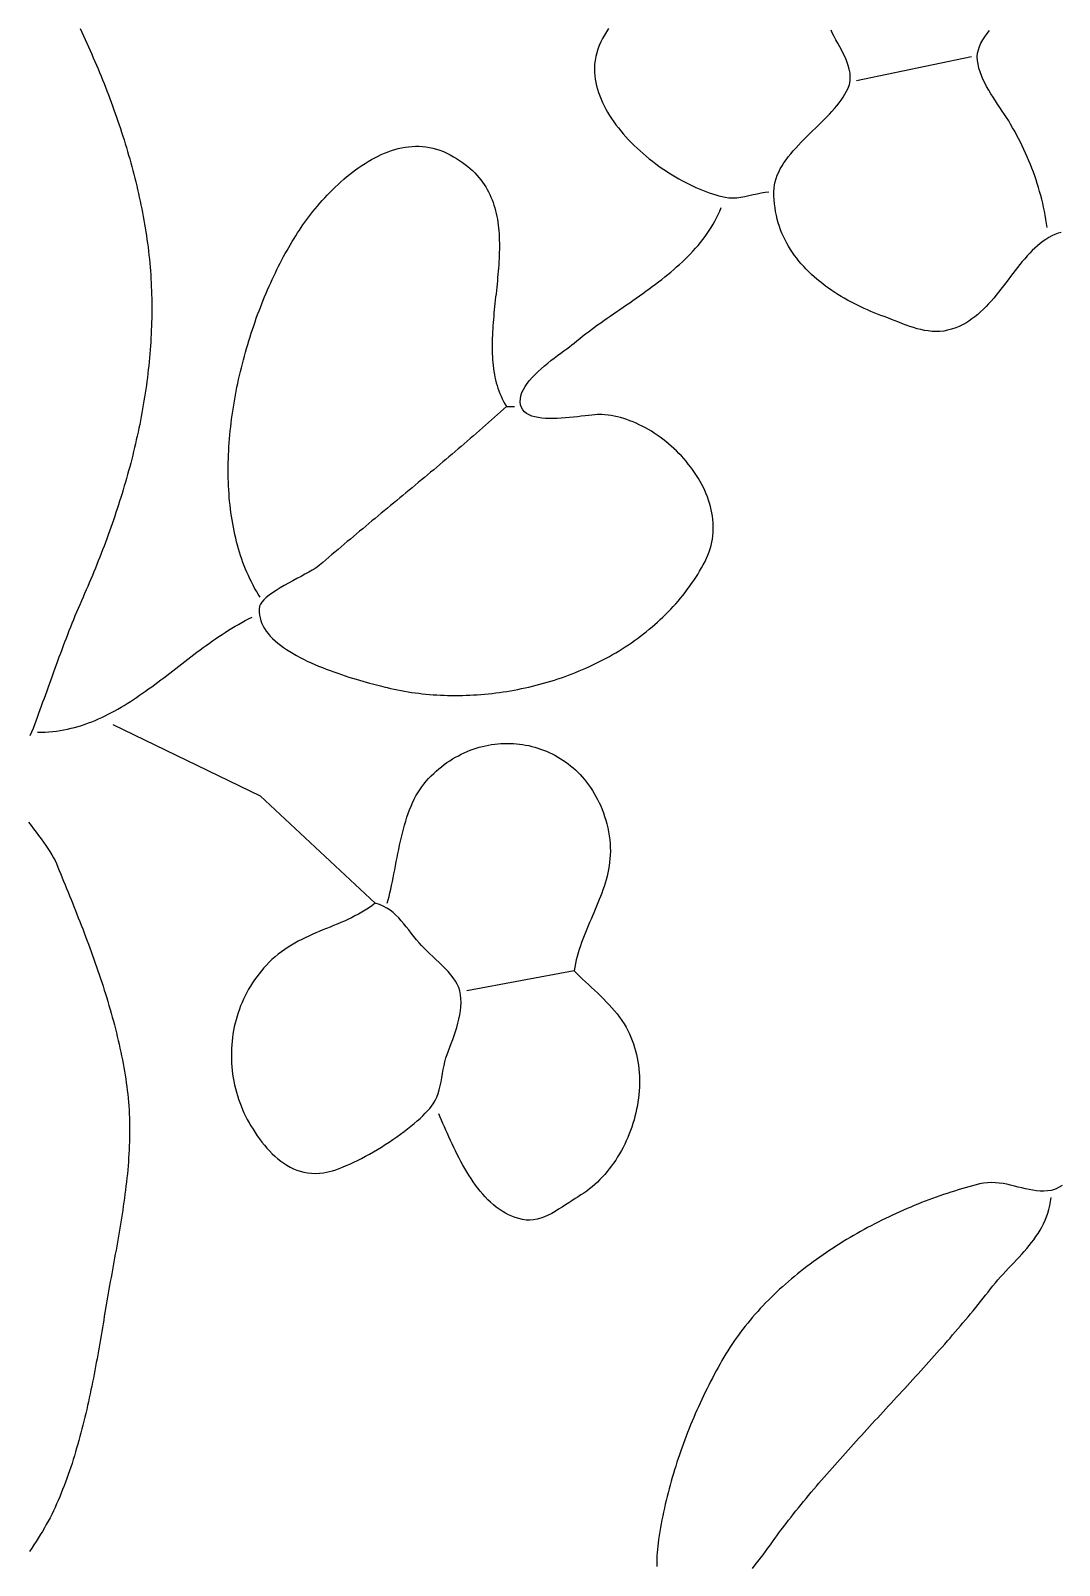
# Model space of a CAD drawing. Header units: millimetres. Extents: x 77 to 1225, y 196 to 1306.
# Drawn here: x 692.5 to 951.2, y 470.9 to 856.9 of the extents above; entities that cross this region are included whole.
import ezdxf

# ---------------------------------------------------------------- set-up
doc = ezdxf.new("R2010")
doc.units = ezdxf.units.MM
doc.layers.add('0_0_0', color=3, linetype='Continuous')

msp = doc.modelspace()

# ---------------------------------------------------------------- linework, layer by layer
at = {"layer": '0_0_0'}
for points in [[(704.94, 857.43), (705.37, 856.52), (705.79, 855.61), (706.21, 854.7), (706.63, 853.79), (707.04, 852.87), (707.45, 851.95), (707.85, 851.04), (708.25, 850.11), (708.65, 849.19), (709.04, 848.27), (709.43, 847.34), (709.82, 846.41), (710.2, 845.48), (710.58, 844.55), (710.95, 843.61), (711.32, 842.68), (711.68, 841.74), (712.04, 840.8), (712.4, 839.86), (712.75, 838.92), (713.09, 837.98), (713.43, 837.03), (713.77, 836.08), (714.1, 835.14), (714.43, 834.19), (714.75, 833.24), (715.06, 832.29), (715.37, 831.34), (715.68, 830.38), (715.98, 829.43), (716.28, 828.48), (716.57, 827.52), (716.85, 826.56), (717.13, 825.6), (717.4, 824.65), (717.67, 823.69), (717.93, 822.73), (718.19, 821.77), (718.44, 820.81), (718.69, 819.84), (718.92, 818.88), (719.16, 817.92), (719.38, 816.95), (719.6, 815.99), (719.82, 815.03), (720.03, 814.06), (720.23, 813.1), (720.42, 812.13), (720.61, 811.17), (720.79, 810.2), (720.97, 809.24), (721.14, 808.27), (721.3, 807.3), (721.46, 806.34), (721.61, 805.37), (721.75, 804.41), (721.88, 803.42), (722.01, 802.42), (722.13, 801.43), (722.25, 800.44), (722.35, 799.45), (722.44, 798.46), (722.53, 797.46), (722.61, 796.47), (722.68, 795.48), (722.74, 794.48), (722.8, 793.49), (722.84, 792.49), (722.88, 791.5), (722.91, 790.51), (722.94, 789.51), (722.95, 788.52), (722.96, 787.52), (722.96, 786.53), (722.95, 785.54), (722.94, 784.54), (722.91, 783.55), (722.88, 782.56), (722.84, 781.56), (722.8, 780.57), (722.75, 779.58), (722.69, 778.59), (722.62, 777.6), (722.55, 776.6), (722.47, 775.61), (722.38, 774.62), (722.29, 773.63), (722.19, 772.64), (722.08, 771.65), (721.97, 770.67), (721.85, 769.68), (721.72, 768.69), (721.59, 767.7), (721.45, 766.72), (721.3, 765.73), (721.15, 764.75), (720.99, 763.76), (720.82, 762.78), (720.65, 761.8), (720.48, 760.82), (720.29, 759.84), (720.1, 758.86), (719.91, 757.88), (719.71, 756.9), (719.5, 755.93), (719.29, 754.95), (719.07, 753.98), (718.85, 753), (718.62, 752.03), (718.39, 751.06), (718.15, 750.09), (717.9, 749.12), (717.65, 748.15), (717.4, 747.19), (717.14, 746.22), (716.87, 745.26), (716.6, 744.3), (716.32, 743.34), (716.04, 742.38), (715.76, 741.42), (715.47, 740.46), (715.17, 739.51), (714.87, 738.56), (714.57, 737.6), (714.26, 736.65), (713.95, 735.7), (713.63, 734.76), (713.31, 733.81), (712.98, 732.87), (712.65, 731.93), (712.32, 730.99), (711.98, 730.05), (711.64, 729.11), (711.29, 728.18), (710.94, 727.25), (710.59, 726.32), (710.23, 725.39), (709.87, 724.46), (709.5, 723.54), (709.13, 722.61), (708.76, 721.69), (708.39, 720.77), (708.01, 719.86), (707.62, 718.94), (707.24, 718.03), (706.85, 717.12), (706.46, 716.22), (706.06, 715.31), (705.66, 714.41), (705.24, 713.46), (704.83, 712.52), (704.43, 711.57), (704.03, 710.63), (703.64, 709.69), (703.25, 708.74), (702.87, 707.8), (702.49, 706.85), (702.12, 705.91), (701.75, 704.96), (701.39, 704.02), (701.02, 703.07), (700.67, 702.13), (700.31, 701.18), (699.96, 700.24), (699.61, 699.29), (699.26, 698.35), (698.91, 697.4), (698.57, 696.46), (698.23, 695.51), (697.89, 694.57), (697.55, 693.62), (697.21, 692.68), (696.87, 691.73), (696.53, 690.79), (696.19, 689.85), (695.85, 688.9), (695.51, 687.96), (695.17, 687.01), (694.82, 686.07), (694.48, 685.12), (694.13, 684.18), (693.79, 683.24), (693.44, 682.29), (693.08, 681.35), (692.73, 680.41), (692.32, 679.51)], [(837.84, 857.47), (837.3, 856.64), (836.8, 855.8), (836.32, 854.95), (835.89, 854.08), (835.5, 853.19), (835.16, 852.29), (834.87, 851.36), (834.63, 850.42), (834.46, 849.45), (834.34, 848.46), (834.3, 847.45), (834.32, 846.41), (834.39, 845.56), (834.51, 844.71), (834.66, 843.86), (834.85, 843.01), (835.07, 842.17), (835.34, 841.33), (835.63, 840.5), (835.96, 839.66), (836.33, 838.84), (836.73, 838.02), (837.15, 837.2), (837.61, 836.39), (838.1, 835.59), (838.61, 834.79), (839.15, 834), (839.72, 833.22), (840.31, 832.45), (840.92, 831.69), (841.55, 830.94), (842.21, 830.2), (842.89, 829.46), (843.58, 828.74), (844.29, 828.04), (845.02, 827.34), (845.77, 826.66), (846.53, 825.99), (847.31, 825.33), (848.09, 824.69), (848.89, 824.06), (849.7, 823.45), (850.52, 822.85), (851.34, 822.27), (852.18, 821.71), (853.01, 821.16), (853.86, 820.63), (854.71, 820.12), (855.56, 819.63), (856.41, 819.16), (857.27, 818.71), (858.12, 818.27), (858.97, 817.86), (859.82, 817.47), (860.67, 817.1), (861.51, 816.76), (862.34, 816.43), (863.17, 816.13), (863.99, 815.85), (864.8, 815.6), (865.61, 815.37), (866.4, 815.17), (867.18, 814.99), (868.11, 814.86), (869.09, 814.83), (870.09, 814.9), (871.1, 815.03), (872.13, 815.22), (873.17, 815.44), (874.2, 815.68), (875.23, 815.91), (876.23, 816.12), (877.22, 816.3), (878.18, 816.41)], [(951.67, 806.18), (950.9, 805.94), (950.14, 805.64), (949.38, 805.29), (948.62, 804.88), (947.87, 804.42), (947.15, 803.93), (946.44, 803.39), (945.75, 802.83), (945.08, 802.23), (944.42, 801.6), (943.78, 800.94), (943.15, 800.26), (942.53, 799.56), (941.92, 798.84), (941.31, 798.11), (940.71, 797.35), (940.12, 796.59), (939.53, 795.82), (938.94, 795.04), (938.35, 794.26), (937.76, 793.48), (937.16, 792.7), (936.56, 791.92), (935.96, 791.15), (935.35, 790.39), (934.73, 789.64), (934.1, 788.91), (933.45, 788.19), (932.8, 787.49), (932.13, 786.82), (931.44, 786.17), (930.73, 785.54), (930.01, 784.95), (929.26, 784.39), (928.5, 783.86), (927.71, 783.37), (926.89, 782.92), (926.05, 782.51), (925.18, 782.15), (924.15, 781.8), (923.14, 781.54), (922.14, 781.36), (921.16, 781.26), (920.19, 781.23), (919.23, 781.27), (918.28, 781.37), (917.34, 781.51), (916.4, 781.71), (915.48, 781.95), (914.55, 782.22), (913.63, 782.53), (912.71, 782.86), (911.8, 783.2), (910.88, 783.56), (909.96, 783.92), (909.04, 784.29), (908.11, 784.64), (907.18, 784.99), (906.33, 785.3), (905.49, 785.63), (904.64, 785.96), (903.8, 786.31), (902.95, 786.68), (902.11, 787.05), (901.27, 787.44), (900.44, 787.85), (899.61, 788.26), (898.78, 788.69), (897.96, 789.14), (897.15, 789.6), (896.34, 790.07), (895.54, 790.56), (894.75, 791.06), (893.98, 791.57), (893.21, 792.1), (892.45, 792.65), (891.71, 793.21), (890.98, 793.78), (890.27, 794.37), (889.57, 794.98), (888.89, 795.6), (888.22, 796.23), (887.57, 796.89), (886.94, 797.55), (886.33, 798.23), (885.74, 798.93), (885.17, 799.65), (884.62, 800.38), (884.1, 801.12), (883.6, 801.89), (883.12, 802.67), (882.67, 803.46), (882.24, 804.27), (881.84, 805.1), (881.47, 805.95), (881.13, 806.81), (880.81, 807.69), (880.53, 808.59), (880.28, 809.51), (880.06, 810.44), (879.87, 811.39), (879.72, 812.36), (879.6, 813.34), (879.51, 814.35), (879.46, 815.37), (879.45, 816.41), (879.49, 817.26), (879.6, 818.1), (879.77, 818.93), (880.01, 819.74), (880.3, 820.55), (880.65, 821.34), (881.04, 822.13), (881.49, 822.9), (881.97, 823.67), (882.5, 824.43), (883.06, 825.18), (883.66, 825.92), (884.28, 826.66), (884.93, 827.39), (885.6, 828.11), (886.29, 828.83), (886.99, 829.55), (887.71, 830.26), (888.43, 830.97), (889.15, 831.68), (889.88, 832.39), (890.6, 833.09), (891.32, 833.79), (892.03, 834.5), (892.72, 835.2), (893.39, 835.91), (894.05, 836.62), (894.67, 837.33), (895.27, 838.04), (895.84, 838.75), (896.38, 839.47), (896.87, 840.2), (897.32, 840.93), (897.73, 841.67), (898.08, 842.41), (898.42, 843.35), (898.6, 844.3), (898.65, 845.26), (898.58, 846.23), (898.41, 847.2), (898.14, 848.17), (897.81, 849.13), (897.41, 850.09), (896.97, 851.03), (896.49, 851.95), (896.01, 852.86), (895.52, 853.74), (895.04, 854.59), (894.6, 855.41), (894.2, 856.19), (893.82, 857)], [(948.18, 807.41), (948.03, 808.43), (947.87, 809.45), (947.69, 810.47), (947.49, 811.48), (947.28, 812.49), (947.05, 813.49), (946.81, 814.49), (946.55, 815.48), (946.28, 816.47), (945.99, 817.45), (945.69, 818.43), (945.37, 819.4), (945.04, 820.37), (944.7, 821.33), (944.34, 822.29), (943.96, 823.24), (943.57, 824.19), (943.17, 825.14), (942.76, 826.07), (942.33, 827.01), (941.89, 827.94), (941.43, 828.86), (940.97, 829.78), (940.49, 830.69), (940, 831.6), (939.49, 832.51), (938.98, 833.41), (938.5, 834.21), (937.98, 835.03), (937.44, 835.86), (936.88, 836.7), (936.3, 837.55), (935.72, 838.41), (935.14, 839.28), (934.56, 840.17), (934, 841.06), (933.46, 841.96), (932.95, 842.87), (932.46, 843.79), (932.02, 844.71), (931.63, 845.64), (931.28, 846.57), (931, 847.51), (930.78, 848.46), (930.64, 849.41), (930.6, 850.34), (930.68, 851.25), (930.87, 852.12), (931.15, 852.97), (931.52, 853.8), (931.97, 854.61), (932.48, 855.39), (933.04, 856.17), (933.65, 856.93)], [(900.18, 844.41), (929.18, 850.41)], [(750.18, 714.41), (749.71, 715.15), (749.27, 715.91), (748.83, 716.68), (748.42, 717.46), (748.01, 718.24), (747.63, 719.04), (747.25, 719.85), (746.89, 720.66), (746.55, 721.49), (746.22, 722.32), (745.9, 723.16), (745.6, 724.01), (745.31, 724.87), (745.03, 725.73), (744.77, 726.6), (744.52, 727.48), (744.29, 728.37), (744.07, 729.26), (743.86, 730.17), (743.66, 731.07), (743.48, 731.99), (743.31, 732.91), (743.15, 733.83), (743, 734.76), (742.87, 735.7), (742.75, 736.64), (742.64, 737.59), (742.54, 738.54), (742.46, 739.49), (742.38, 740.45), (742.32, 741.42), (742.27, 742.39), (742.23, 743.36), (742.21, 744.33), (742.19, 745.31), (742.18, 746.29), (742.19, 747.28), (742.2, 748.26), (742.23, 749.25), (742.27, 750.24), (742.31, 751.23), (742.37, 752.23), (742.44, 753.22), (742.52, 754.22), (742.61, 755.22), (742.7, 756.22), (742.81, 757.22), (742.93, 758.22), (743.05, 759.22), (743.19, 760.22), (743.33, 761.22), (743.49, 762.22), (743.65, 763.22), (743.82, 764.21), (744, 765.21), (744.19, 766.21), (744.39, 767.2), (744.59, 768.19), (744.81, 769.18), (745.03, 770.17), (745.26, 771.15), (745.5, 772.14), (745.74, 773.12), (745.99, 774.09), (746.26, 775.06), (746.52, 776.03), (746.8, 777), (747.08, 777.96), (747.37, 778.92), (747.67, 779.87), (747.97, 780.82), (748.28, 781.76), (748.6, 782.7), (748.92, 783.64), (749.25, 784.56), (749.58, 785.48), (749.93, 786.4), (750.27, 787.31), (750.63, 788.21), (750.98, 789.11), (751.35, 790), (751.72, 790.88), (752.09, 791.76), (752.47, 792.63), (752.86, 793.49), (753.25, 794.34), (753.65, 795.18), (754.05, 796.02), (754.45, 796.85), (754.86, 797.67), (755.27, 798.47), (755.69, 799.28), (756.11, 800.07), (756.54, 800.85), (756.97, 801.62), (757.4, 802.38), (757.84, 803.13), (758.28, 803.87), (758.73, 804.6), (759.17, 805.32), (759.62, 806.03), (760.08, 806.72), (760.53, 807.41), (760.98, 808.06), (761.44, 808.71), (761.93, 809.38), (762.43, 810.06), (762.95, 810.74), (763.49, 811.42), (764.05, 812.11), (764.63, 812.8), (765.22, 813.49), (765.83, 814.19), (766.45, 814.87), (767.09, 815.56), (767.75, 816.24), (768.42, 816.91), (769.1, 817.58), (769.8, 818.24), (770.51, 818.89), (771.23, 819.52), (771.96, 820.14), (772.71, 820.75), (773.46, 821.35), (774.23, 821.92), (775.01, 822.48), (775.8, 823.02), (776.59, 823.53), (777.4, 824.03), (778.21, 824.5), (779.03, 824.94), (779.86, 825.36), (780.69, 825.75), (781.53, 826.12), (782.38, 826.45), (783.23, 826.75), (784.08, 827.01), (784.95, 827.24), (785.81, 827.44), (786.68, 827.6), (787.55, 827.72), (788.42, 827.8), (789.3, 827.83), (790.17, 827.83), (791.05, 827.78), (791.93, 827.69), (792.8, 827.55), (793.68, 827.36), (794.56, 827.12), (795.43, 826.83), (796.3, 826.49), (797.18, 826.09), (798.03, 825.66), (798.85, 825.21), (799.63, 824.75), (800.38, 824.28), (801.1, 823.79), (801.78, 823.29), (802.44, 822.77), (803.06, 822.25), (803.64, 821.71), (804.2, 821.16), (804.73, 820.59), (805.23, 820.02), (805.7, 819.43), (806.15, 818.84), (806.57, 818.23), (806.96, 817.61), (807.33, 816.98), (807.67, 816.34), (807.99, 815.7), (808.28, 815.04), (808.55, 814.37), (808.8, 813.7), (809.03, 813.01), (809.24, 812.32), (809.43, 811.62), (809.6, 810.92), (809.75, 810.2), (809.88, 809.48), (810, 808.75), (810.1, 808.02), (810.18, 807.28), (810.25, 806.53), (810.31, 805.77), (810.35, 805.02), (810.37, 804.25), (810.39, 803.48), (810.39, 802.71), (810.39, 801.93), (810.37, 801.15), (810.34, 800.37), (810.31, 799.58), (810.27, 798.79), (810.22, 797.99), (810.16, 797.19), (810.09, 796.39), (810.03, 795.59), (809.95, 794.79), (809.88, 793.98), (809.79, 793.17), (809.71, 792.37), (809.63, 791.56), (809.54, 790.75), (809.45, 789.94), (809.37, 789.13), (809.28, 788.32), (809.2, 787.51), (809.11, 786.71), (809.03, 785.9), (808.96, 785.1), (808.89, 784.29), (808.82, 783.49), (808.76, 782.69), (808.71, 781.9), (808.66, 781.11), (808.62, 780.32), (808.59, 779.53), (808.57, 778.75), (808.56, 777.97), (808.55, 777.19), (808.56, 776.42), (808.59, 775.66), (808.62, 774.9), (808.67, 774.14), (808.73, 773.4), (808.8, 772.65), (808.9, 771.92), (809, 771.19), (809.13, 770.46), (809.27, 769.75), (809.43, 769.04), (809.61, 768.33), (809.81, 767.64), (810.02, 766.96), (810.26, 766.28), (810.52, 765.61), (810.81, 764.95), (811.11, 764.3), (811.44, 763.66), (811.8, 763.03), (812.18, 762.41), (811.42, 761.72), (810.67, 761.04), (809.92, 760.36), (809.16, 759.68), (808.4, 759.01), (807.65, 758.33), (806.89, 757.66), (806.13, 756.99), (805.37, 756.32), (804.6, 755.66), (803.84, 754.99), (803.08, 754.33), (802.31, 753.67), (801.55, 753.01), (800.78, 752.35), (800.02, 751.69), (799.25, 751.03), (798.48, 750.38), (797.71, 749.73), (796.94, 749.07), (796.17, 748.42), (795.4, 747.77), (794.63, 747.12), (793.86, 746.47), (793.08, 745.83), (792.31, 745.18), (791.54, 744.53), (790.76, 743.89), (789.99, 743.24), (789.21, 742.6), (788.44, 741.95), (787.66, 741.31), (786.89, 740.66), (786.11, 740.02), (785.33, 739.38), (784.56, 738.73), (783.78, 738.09), (783, 737.44), (782.23, 736.8), (781.45, 736.16), (780.67, 735.51), (779.9, 734.87), (779.12, 734.22), (778.34, 733.58), (777.57, 732.93), (776.79, 732.29), (776.01, 731.64), (775.24, 730.99), (774.46, 730.34), (773.69, 729.69), (772.91, 729.04), (772.13, 728.39), (771.36, 727.74), (770.59, 727.08), (769.81, 726.43), (769.04, 725.77), (768.26, 725.12), (767.49, 724.46), (766.72, 723.8), (765.95, 723.14), (765.18, 722.47), (764.67, 722.08), (764.03, 721.65), (763.27, 721.19), (762.42, 720.7), (761.49, 720.18), (760.5, 719.64), (759.47, 719.09), (758.41, 718.51), (757.34, 717.93), (756.28, 717.33), (755.25, 716.73), (754.26, 716.13), (753.33, 715.53), (752.49, 714.93), (751.74, 714.34), (751.11, 713.75), (750.62, 713.19), (750.27, 712.64), (750.09, 712.11), (750, 711.36), (749.99, 710.62), (750.05, 709.9), (750.18, 709.19), (750.37, 708.49), (750.63, 707.81), (750.95, 707.15), (751.32, 706.49), (751.75, 705.85), (752.24, 705.23), (752.77, 704.62), (753.35, 704.02), (753.98, 703.43), (754.64, 702.86), (755.35, 702.31), (756.09, 701.76), (756.87, 701.23), (757.68, 700.72), (758.51, 700.22), (759.37, 699.73), (760.25, 699.25), (761.16, 698.79), (762.08, 698.35), (763.01, 697.91), (763.96, 697.49), (764.91, 697.09), (765.87, 696.69), (766.84, 696.31), (767.8, 695.95), (768.76, 695.59), (769.72, 695.26), (770.67, 694.93), (771.61, 694.62), (772.54, 694.32), (773.45, 694.04), (774.35, 693.76), (775.22, 693.51), (776.07, 693.26), (776.89, 693.03), (777.68, 692.81), (778.44, 692.61), (779.17, 692.42), (779.85, 692.24), (780.5, 692.07), (781.11, 691.92), (781.66, 691.78), (782.18, 691.66), (783.04, 691.46), (783.9, 691.26), (784.77, 691.08), (785.65, 690.91), (786.53, 690.75), (787.41, 690.61), (788.3, 690.47), (789.19, 690.34), (790.09, 690.23), (790.99, 690.12), (791.89, 690.03), (792.8, 689.95), (793.71, 689.88), (794.63, 689.82), (795.54, 689.77), (796.46, 689.73), (797.38, 689.7), (798.3, 689.68), (799.23, 689.68), (800.16, 689.68), (801.08, 689.7), (802.01, 689.72), (802.94, 689.76), (803.88, 689.81), (804.81, 689.86), (805.74, 689.93), (806.68, 690.01), (807.61, 690.11), (808.54, 690.21), (809.48, 690.32), (810.41, 690.44), (811.34, 690.58), (812.27, 690.72), (813.2, 690.88), (814.13, 691.04), (815.06, 691.22), (815.99, 691.41), (816.91, 691.6), (817.83, 691.81), (818.75, 692.03), (819.67, 692.26), (820.59, 692.5), (821.5, 692.75), (822.41, 693.01), (823.32, 693.29), (824.22, 693.57), (825.12, 693.86), (826.01, 694.16), (826.91, 694.48), (827.79, 694.8), (828.68, 695.14), (829.56, 695.49), (830.43, 695.84), (831.3, 696.21), (832.16, 696.59), (833.02, 696.97), (833.87, 697.37), (834.72, 697.78), (835.56, 698.2), (836.4, 698.63), (837.23, 699.07), (838.05, 699.52), (838.87, 699.98), (839.68, 700.45), (840.48, 700.93), (841.27, 701.43), (842.06, 701.93), (842.84, 702.44), (843.61, 702.96), (844.37, 703.5), (845.13, 704.04), (845.88, 704.59), (846.61, 705.16), (847.34, 705.73), (848.06, 706.32), (848.78, 706.91), (849.48, 707.52), (850.17, 708.13), (850.85, 708.76), (851.52, 709.4), (852.18, 710.04), (852.84, 710.7), (853.48, 711.36), (854.11, 712.04), (854.73, 712.73), (855.33, 713.43), (855.93, 714.13), (856.51, 714.85), (857.09, 715.58), (857.65, 716.31), (858.2, 717.06), (858.73, 717.82), (859.26, 718.59), (859.77, 719.37), (860.27, 720.15), (860.75, 720.95), (861.22, 721.76), (861.68, 722.58), (862.13, 723.41), (862.52, 724.2), (862.86, 724.99), (863.17, 725.79), (863.43, 726.6), (863.66, 727.41), (863.84, 728.22), (863.99, 729.03), (864.1, 729.85), (864.17, 730.67), (864.2, 731.49), (864.2, 732.31), (864.16, 733.14), (864.09, 733.96), (863.99, 734.78), (863.86, 735.59), (863.69, 736.41), (863.49, 737.22), (863.26, 738.03), (863, 738.83), (862.72, 739.63), (862.4, 740.42), (862.06, 741.21), (861.7, 741.99), (861.3, 742.76), (860.89, 743.52), (860.45, 744.28), (859.98, 745.03), (859.5, 745.76), (858.99, 746.49), (858.46, 747.2), (857.91, 747.9), (857.35, 748.59), (856.76, 749.27), (856.16, 749.93), (855.54, 750.58), (854.91, 751.21), (854.26, 751.83), (853.59, 752.43), (852.91, 753.02), (852.22, 753.58), (851.52, 754.13), (850.81, 754.66), (850.08, 755.17), (849.35, 755.66), (848.61, 756.13), (847.86, 756.58), (847.1, 757.01), (846.33, 757.42), (845.56, 757.8), (844.79, 758.16), (844.01, 758.49), (843.23, 758.8), (842.44, 759.09), (841.66, 759.34), (840.87, 759.57), (840.08, 759.78), (839.3, 759.95), (838.51, 760.1), (837.73, 760.22), (836.95, 760.31), (836.18, 760.36), (835.66, 760.37), (835.06, 760.35), (834.38, 760.3), (833.62, 760.22), (832.8, 760.13), (831.93, 760.03), (831, 759.92), (830.04, 759.81), (829.05, 759.7), (828.03, 759.59), (827, 759.5), (825.97, 759.42), (824.94, 759.37), (823.92, 759.34), (822.93, 759.34), (821.96, 759.38), (821.03, 759.45), (820.14, 759.58), (819.31, 759.75), (818.54, 759.98), (817.84, 760.27), (817.23, 760.62), (816.7, 761.04), (816.26, 761.53), (815.94, 762.11), (815.72, 762.77), (815.63, 763.51), (815.67, 764.3), (815.82, 765.08), (816.07, 765.86), (816.43, 766.64), (816.88, 767.42), (817.4, 768.18), (818, 768.94), (818.65, 769.7), (819.36, 770.44), (820.11, 771.16), (820.9, 771.88), (821.71, 772.57), (822.54, 773.25), (823.37, 773.92), (824.2, 774.56), (825.02, 775.17), (825.82, 775.77), (826.59, 776.34), (827.32, 776.88), (828, 777.39), (828.62, 777.88), (829.18, 778.33), (829.88, 778.91), (830.59, 779.48), (831.32, 780.05), (832.06, 780.62), (832.81, 781.19), (833.57, 781.76), (834.33, 782.32), (835.11, 782.88), (835.89, 783.44), (836.69, 784), (837.48, 784.56), (838.28, 785.12), (839.09, 785.68), (839.9, 786.24), (840.72, 786.8), (841.53, 787.36), (842.35, 787.92), (843.17, 788.49), (843.98, 789.06), (844.8, 789.63), (845.62, 790.21), (846.43, 790.78), (847.24, 791.37), (848.04, 791.95), (848.84, 792.54), (849.64, 793.14), (850.43, 793.74), (851.21, 794.35), (851.98, 794.96), (852.75, 795.58), (853.5, 796.2), (854.25, 796.84), (854.98, 797.48), (855.7, 798.13), (856.42, 798.78), (857.11, 799.45), (857.79, 800.12), (858.46, 800.81), (859.12, 801.5), (859.75, 802.2), (860.37, 802.91), (860.97, 803.64), (861.55, 804.37), (862.12, 805.12), (862.66, 805.88), (863.18, 806.65), (863.68, 807.43), (864.16, 808.23), (864.61, 809.03), (865.04, 809.86), (865.44, 810.69), (865.82, 811.54), (866.18, 812.41)], [(812.18, 762.41), (814.18, 762.41)], [(694.18, 680.41), (695.16, 680.42), (696.14, 680.46), (697.1, 680.53), (698.06, 680.62), (699, 680.73), (699.93, 680.87), (700.85, 681.03), (701.76, 681.21), (702.66, 681.42), (703.55, 681.65), (704.44, 681.89), (705.31, 682.16), (706.17, 682.45), (707.03, 682.76), (707.88, 683.08), (708.72, 683.42), (709.55, 683.78), (710.38, 684.16), (711.2, 684.55), (712.02, 684.96), (712.82, 685.38), (713.63, 685.81), (714.42, 686.26), (715.22, 686.72), (716, 687.19), (716.79, 687.68), (717.57, 688.17), (718.34, 688.68), (719.11, 689.19), (719.88, 689.72), (720.65, 690.25), (721.41, 690.79), (722.17, 691.34), (722.93, 691.89), (723.69, 692.45), (724.45, 693.02), (725.2, 693.59), (725.96, 694.16), (726.71, 694.74), (727.47, 695.32), (728.22, 695.9), (728.98, 696.49), (729.74, 697.07), (730.5, 697.66), (731.26, 698.24), (732.02, 698.83), (732.78, 699.41), (733.55, 699.99), (734.32, 700.57), (735.09, 701.15), (735.87, 701.72), (736.65, 702.29), (737.44, 702.85), (738.23, 703.4), (739.02, 703.95), (739.82, 704.5), (740.63, 705.03), (741.44, 705.56), (742.26, 706.08), (743.08, 706.59), (743.91, 707.09), (744.75, 707.57), (745.59, 708.05), (746.45, 708.52), (747.31, 708.97), (748.18, 709.41)], [(713.18, 682.41), (750.18, 664.42), (779.18, 637.41), (778.34, 636.8), (777.5, 636.22), (776.65, 635.68), (775.79, 635.17), (774.92, 634.68), (774.05, 634.22), (773.17, 633.78), (772.28, 633.36), (771.39, 632.95), (770.5, 632.56), (769.6, 632.17), (768.7, 631.8), (767.8, 631.43), (766.9, 631.06), (766, 630.69), (765.1, 630.32), (764.21, 629.94), (763.31, 629.55), (762.43, 629.16), (761.54, 628.74), (760.67, 628.31), (759.8, 627.86), (758.94, 627.39), (758.08, 626.9), (757.24, 626.37), (756.41, 625.82), (755.58, 625.23), (754.77, 624.6), (753.98, 623.94), (753.19, 623.24), (752.49, 622.56), (751.82, 621.87), (751.17, 621.16), (750.54, 620.43), (749.94, 619.7), (749.36, 618.94), (748.81, 618.17), (748.29, 617.39), (747.79, 616.6), (747.31, 615.8), (746.86, 614.98), (746.43, 614.15), (746.03, 613.32), (745.66, 612.47), (745.3, 611.62), (744.98, 610.75), (744.68, 609.88), (744.4, 609), (744.15, 608.12), (743.92, 607.23), (743.71, 606.33), (743.54, 605.43), (743.38, 604.52), (743.25, 603.61), (743.15, 602.7), (743.07, 601.79), (743.01, 600.87), (742.98, 599.95), (742.97, 599.03), (742.99, 598.11), (743.03, 597.2), (743.1, 596.28), (743.19, 595.36), (743.3, 594.45), (743.44, 593.54), (743.6, 592.63), (743.79, 591.73), (744, 590.83), (744.24, 589.93), (744.49, 589.05), (744.78, 588.16), (745.09, 587.29), (745.42, 586.42), (745.77, 585.56), (746.15, 584.71), (746.55, 583.87), (746.98, 583.04), (747.43, 582.22), (747.91, 581.41), (748.42, 580.58), (748.95, 579.75), (749.5, 578.93), (750.07, 578.13), (750.66, 577.34), (751.27, 576.57), (751.9, 575.83), (752.55, 575.11), (753.23, 574.42), (753.92, 573.76), (754.64, 573.13), (755.38, 572.54), (756.14, 572), (756.92, 571.49), (757.73, 571.04), (758.57, 570.64), (759.43, 570.29), (760.31, 570), (761.22, 569.76), (762.16, 569.6), (763.12, 569.49), (764.11, 569.46), (765.13, 569.5), (766.18, 569.62), (766.87, 569.75), (767.62, 569.92), (768.4, 570.13), (769.22, 570.39), (770.07, 570.7), (770.96, 571.04), (771.87, 571.41), (772.8, 571.82), (773.75, 572.27), (774.72, 572.74), (775.71, 573.24), (776.7, 573.77), (777.7, 574.32), (778.7, 574.89), (779.7, 575.49), (780.7, 576.09), (781.69, 576.72), (782.66, 577.35), (783.63, 578), (784.58, 578.66), (785.5, 579.32), (786.4, 579.99), (787.28, 580.65), (788.12, 581.32), (788.93, 581.99), (789.7, 582.65), (790.43, 583.3), (791.11, 583.95), (791.75, 584.58), (792.33, 585.2), (792.86, 585.81), (793.33, 586.4), (793.74, 586.97), (794.22, 587.77), (794.63, 588.64), (794.97, 589.55), (795.26, 590.51), (795.51, 591.5), (795.72, 592.51), (795.92, 593.53), (796.1, 594.56), (796.29, 595.58), (796.49, 596.58), (796.71, 597.56), (796.96, 598.51), (797.25, 599.41), (797.58, 600.29), (797.93, 601.21), (798.28, 602.16), (798.64, 603.13), (798.99, 604.13), (799.34, 605.15), (799.66, 606.18), (799.95, 607.22), (800.21, 608.27), (800.43, 609.32), (800.6, 610.36), (800.71, 611.4), (800.76, 612.42), (800.73, 613.43), (800.63, 614.41), (800.44, 615.37), (800.17, 616.2), (799.8, 617.03), (799.33, 617.85), (798.78, 618.65), (798.16, 619.45), (797.48, 620.24), (796.76, 621.02), (796, 621.78), (795.22, 622.54), (794.43, 623.28), (793.64, 624.01), (792.87, 624.72), (792.13, 625.42), (791.43, 626.1), (790.78, 626.77), (790.19, 627.42), (789.51, 628.24), (788.85, 629.06), (788.22, 629.88), (787.6, 630.69), (786.98, 631.49), (786.36, 632.26), (785.72, 633.01), (785.07, 633.73), (784.38, 634.41), (783.66, 635.05), (782.89, 635.64), (782.06, 636.17), (781.17, 636.65), (780.21, 637.06), (779.18, 637.41)], [(782.18, 637.41), (782.41, 638.26), (782.64, 639.13), (782.85, 640.04), (783.06, 640.96), (783.27, 641.9), (783.47, 642.87), (783.67, 643.85), (783.86, 644.84), (784.06, 645.84), (784.25, 646.86), (784.45, 647.88), (784.65, 648.91), (784.86, 649.94), (785.07, 650.97), (785.29, 652.01), (785.51, 653.04), (785.75, 654.06), (786, 655.08), (786.26, 656.09), (786.54, 657.08), (786.83, 658.07), (787.14, 659.04), (787.46, 659.99), (787.81, 660.92), (788.17, 661.83), (788.56, 662.71), (788.97, 663.57), (789.4, 664.41), (789.86, 665.21), (790.34, 665.98), (790.86, 666.71), (791.4, 667.41), (792, 668.11), (792.6, 668.78), (793.23, 669.43), (793.86, 670.05), (794.51, 670.65), (795.17, 671.23), (795.84, 671.77), (796.52, 672.3), (797.21, 672.8), (797.91, 673.27), (798.62, 673.72), (799.34, 674.14), (800.07, 674.54), (800.8, 674.92), (801.54, 675.27), (802.29, 675.59), (803.04, 675.9), (803.8, 676.17), (804.57, 676.43), (805.33, 676.65), (806.11, 676.86), (806.88, 677.04), (807.66, 677.2), (808.44, 677.33), (809.22, 677.44), (810, 677.52), (810.79, 677.58), (811.57, 677.62), (812.35, 677.63), (813.13, 677.62), (813.91, 677.58), (814.69, 677.52), (815.46, 677.44), (816.24, 677.34), (817, 677.21), (817.77, 677.06), (818.52, 676.88), (819.27, 676.68), (820.02, 676.46), (820.76, 676.21), (821.49, 675.95), (822.22, 675.65), (822.93, 675.34), (823.64, 675), (824.34, 674.64), (825.03, 674.26), (825.7, 673.85), (826.37, 673.42), (827.03, 672.97), (827.67, 672.5), (828.3, 672), (828.92, 671.48), (829.52, 670.94), (830.11, 670.38), (830.68, 669.79), (831.24, 669.18), (831.78, 668.55), (832.31, 667.9), (832.82, 667.22), (833.31, 666.52), (833.79, 665.8), (834.24, 665.06), (834.68, 664.3), (835.09, 663.51), (835.49, 662.71), (835.87, 661.88), (836.22, 661.03), (836.55, 660.15), (836.86, 659.26), (837.15, 658.34), (837.41, 657.41), (837.67, 656.37), (837.87, 655.34), (838.04, 654.34), (838.16, 653.35), (838.24, 652.38), (838.29, 651.42), (838.3, 650.48), (838.27, 649.54), (838.21, 648.63), (838.11, 647.72), (837.99, 646.83), (837.84, 645.94), (837.66, 645.07), (837.46, 644.2), (837.24, 643.34), (836.99, 642.49), (836.73, 641.65), (836.45, 640.81), (836.15, 639.97), (835.84, 639.14), (835.52, 638.32), (835.19, 637.49), (834.85, 636.67), (834.5, 635.85), (834.15, 635.03), (833.8, 634.21), (833.44, 633.39), (833.09, 632.57), (832.73, 631.74), (832.38, 630.91), (832.04, 630.08), (831.71, 629.24), (831.38, 628.39), (831.07, 627.54), (830.77, 626.68), (830.48, 625.82), (830.21, 624.94), (829.96, 624.06), (829.73, 623.16), (829.52, 622.26), (829.33, 621.34), (829.18, 620.41), (802.18, 615.41)], [(691.96, 657.83), (692.59, 656.98), (693.23, 656.13), (693.87, 655.28), (694.49, 654.45), (695.11, 653.62), (695.71, 652.8), (696.29, 651.98), (696.83, 651.19), (697.35, 650.4), (697.82, 649.63), (698.25, 648.87), (698.63, 648.13), (698.96, 647.41), (699.32, 646.53), (699.68, 645.64), (700.05, 644.75), (700.42, 643.85), (700.79, 642.96), (701.16, 642.05), (701.53, 641.15), (701.9, 640.24), (702.27, 639.32), (702.64, 638.4), (703.01, 637.48), (703.38, 636.56), (703.75, 635.63), (704.12, 634.7), (704.48, 633.77), (704.85, 632.83), (705.21, 631.89), (705.58, 630.95), (705.94, 630), (706.29, 629.05), (706.65, 628.1), (707.01, 627.15), (707.36, 626.2), (707.71, 625.24), (708.05, 624.28), (708.4, 623.32), (708.73, 622.36), (709.07, 621.4), (709.4, 620.43), (709.73, 619.46), (710.06, 618.5), (710.37, 617.53), (710.69, 616.56), (711, 615.58), (711.31, 614.61), (711.61, 613.64), (711.9, 612.66), (712.19, 611.69), (712.48, 610.72), (712.75, 609.74), (713.03, 608.76), (713.29, 607.79), (713.55, 606.81), (713.81, 605.84), (714.05, 604.86), (714.29, 603.89), (714.52, 602.91), (714.75, 601.94), (714.96, 600.96), (715.17, 599.99), (715.37, 599.02), (715.57, 598.05), (715.75, 597.08), (715.93, 596.11), (716.09, 595.14), (716.25, 594.17), (716.4, 593.21), (716.54, 592.24), (716.67, 591.28), (716.79, 590.32), (716.9, 589.36), (717, 588.41), (717.1, 587.41), (717.18, 586.42), (717.24, 585.42), (717.3, 584.43), (717.34, 583.43), (717.37, 582.43), (717.38, 581.42), (717.39, 580.42), (717.38, 579.42), (717.37, 578.41), (717.34, 577.4), (717.31, 576.39), (717.26, 575.39), (717.21, 574.38), (717.14, 573.37), (717.07, 572.36), (716.99, 571.35), (716.9, 570.34), (716.81, 569.32), (716.7, 568.31), (716.59, 567.3), (716.47, 566.29), (716.35, 565.28), (716.22, 564.27), (716.08, 563.26), (715.94, 562.24), (715.8, 561.23), (715.65, 560.22), (715.49, 559.22), (715.33, 558.21), (715.17, 557.2), (715.01, 556.19), (714.84, 555.19), (714.67, 554.19), (714.49, 553.18), (714.32, 552.18), (714.14, 551.18), (713.96, 550.18), (713.78, 549.18), (713.6, 548.19), (713.42, 547.2), (713.24, 546.2), (713.06, 545.21), (712.88, 544.23), (712.7, 543.24), (712.52, 542.26), (712.34, 541.28), (712.17, 540.3), (712, 539.32), (711.83, 538.35), (711.66, 537.38), (711.5, 536.41), (711.34, 535.46), (711.18, 534.5), (711.02, 533.54), (710.86, 532.58), (710.7, 531.62), (710.54, 530.65), (710.38, 529.68), (710.21, 528.71), (710.04, 527.74), (709.88, 526.76), (709.71, 525.79), (709.53, 524.81), (709.36, 523.83), (709.18, 522.85), (709, 521.87), (708.82, 520.89), (708.64, 519.9), (708.45, 518.92), (708.26, 517.94), (708.06, 516.95), (707.86, 515.97), (707.66, 514.98), (707.45, 514), (707.24, 513.02), (707.03, 512.03), (706.81, 511.05), (706.59, 510.07), (706.36, 509.09), (706.13, 508.11), (705.89, 507.13), (705.64, 506.16), (705.4, 505.18), (705.14, 504.21), (704.88, 503.24), (704.62, 502.27), (704.34, 501.31), (704.06, 500.34), (703.78, 499.38), (703.49, 498.43), (703.19, 497.47), (702.89, 496.52), (702.57, 495.57), (702.25, 494.63), (701.93, 493.69), (701.59, 492.75), (701.25, 491.82), (700.9, 490.89), (700.54, 489.96), (700.18, 489.04), (699.8, 488.13), (699.42, 487.21), (699.03, 486.31), (698.63, 485.41), (698.22, 484.54), (697.8, 483.68), (697.36, 482.82), (696.9, 481.96), (696.43, 481.11), (695.94, 480.26), (695.43, 479.41), (694.92, 478.56), (694.39, 477.71), (693.85, 476.87), (693.3, 476.02), (692.75, 475.18), (692.18, 474.34)], [(829.18, 620.41), (829.87, 619.72), (830.58, 619.04), (831.31, 618.35), (832.05, 617.65), (832.8, 616.96), (833.56, 616.26), (834.31, 615.55), (835.07, 614.84), (835.81, 614.12), (836.55, 613.39), (837.28, 612.65), (837.99, 611.9), (838.69, 611.14), (839.36, 610.36), (840, 609.57), (840.62, 608.77), (841.2, 607.96), (841.75, 607.12), (842.25, 606.27), (842.72, 605.41), (843.12, 604.58), (843.49, 603.74), (843.83, 602.89), (844.14, 602.02), (844.41, 601.15), (844.66, 600.27), (844.88, 599.38), (845.08, 598.49), (845.24, 597.59), (845.37, 596.68), (845.48, 595.77), (845.56, 594.85), (845.61, 593.93), (845.64, 593.01), (845.64, 592.08), (845.61, 591.16), (845.56, 590.23), (845.48, 589.31), (845.38, 588.38), (845.25, 587.46), (845.1, 586.54), (844.92, 585.62), (844.73, 584.71), (844.5, 583.81), (844.26, 582.91), (843.99, 582.01), (843.7, 581.12), (843.39, 580.25), (843.05, 579.38), (842.7, 578.52), (842.32, 577.67), (841.92, 576.83), (841.5, 576), (841.07, 575.19), (840.61, 574.39), (840.13, 573.6), (839.64, 572.83), (839.13, 572.07), (838.59, 571.33), (838.04, 570.61), (837.48, 569.91), (836.89, 569.22), (836.29, 568.56), (835.67, 567.91), (835.04, 567.29), (834.39, 566.69), (833.72, 566.11), (833.04, 565.55), (832.35, 565.02), (831.64, 564.51), (830.91, 564.03), (830.18, 563.58), (829.41, 563.11), (828.62, 562.6), (827.82, 562.07), (826.99, 561.52), (826.15, 560.97), (825.29, 560.43), (824.42, 559.91), (823.54, 559.41), (822.64, 558.96), (821.73, 558.56), (820.82, 558.22), (819.9, 557.95), (818.97, 557.77), (818.04, 557.69), (817.11, 557.71), (816.18, 557.86), (815.27, 558.08), (814.4, 558.36), (813.54, 558.69), (812.71, 559.07), (811.91, 559.49), (811.12, 559.95), (810.36, 560.46), (809.62, 561), (808.89, 561.59), (808.19, 562.2), (807.51, 562.85), (806.85, 563.53), (806.21, 564.24), (805.58, 564.98), (804.98, 565.74), (804.39, 566.52), (803.82, 567.32), (803.26, 568.14), (802.72, 568.98), (802.19, 569.83), (801.69, 570.69), (801.19, 571.57), (800.71, 572.45), (800.24, 573.33), (799.79, 574.22), (799.35, 575.11), (798.92, 576), (798.5, 576.89), (798.09, 577.77), (797.69, 578.65), (797.31, 579.51), (796.93, 580.37), (796.56, 581.21), (796.2, 582.04), (795.85, 582.85), (795.51, 583.64), (795.18, 584.41)], [(951.97, 566.38), (951.19, 565.96), (950.45, 565.61), (949.78, 565.35), (949.16, 565.19), (948.26, 565.04), (947.35, 564.98), (946.44, 565), (945.52, 565.07), (944.6, 565.2), (943.68, 565.37), (942.75, 565.57), (941.82, 565.8), (940.88, 566.03), (939.94, 566.27), (938.99, 566.5), (938.03, 566.71), (937.07, 566.89), (936.11, 567.03), (935.14, 567.12), (934.16, 567.16), (933.17, 567.12), (932.18, 567), (931.18, 566.8), (930.28, 566.57), (929.37, 566.33), (928.47, 566.08), (927.56, 565.82), (926.66, 565.56), (925.75, 565.29), (924.84, 565), (923.92, 564.71), (923.01, 564.41), (922.09, 564.11), (921.18, 563.79), (920.26, 563.47), (919.34, 563.14), (918.43, 562.8), (917.51, 562.45), (916.59, 562.1), (915.68, 561.73), (914.76, 561.36), (913.85, 560.98), (912.93, 560.59), (912.02, 560.2), (911.11, 559.79), (910.2, 559.38), (909.29, 558.96), (908.39, 558.54), (907.48, 558.1), (906.58, 557.66), (905.68, 557.21), (904.79, 556.75), (903.89, 556.29), (903, 555.81), (902.12, 555.33), (901.23, 554.84), (900.35, 554.35), (899.48, 553.85), (898.61, 553.34), (897.74, 552.82), (896.88, 552.29), (896.02, 551.76), (895.17, 551.22), (894.32, 550.67), (893.48, 550.12), (892.64, 549.56), (891.81, 548.99), (890.98, 548.41), (890.16, 547.83), (889.35, 547.24), (888.54, 546.64), (887.75, 546.04), (886.95, 545.43), (886.17, 544.81), (885.39, 544.19), (884.62, 543.56), (883.85, 542.92), (883.1, 542.27), (882.35, 541.62), (881.61, 540.96), (880.88, 540.3), (880.16, 539.63), (879.44, 538.95), (878.74, 538.26), (878.04, 537.57), (877.36, 536.87), (876.68, 536.17), (876.02, 535.46), (875.36, 534.74), (874.71, 534.01), (874.08, 533.28), (873.45, 532.55), (872.84, 531.8), (872.24, 531.05), (871.65, 530.3), (871.06, 529.54), (870.5, 528.77), (869.94, 527.99), (869.39, 527.21), (868.86, 526.43), (868.34, 525.64), (867.83, 524.84), (867.34, 524.03), (866.85, 523.22), (866.38, 522.41), (865.89, 521.53), (865.41, 520.65), (864.93, 519.77), (864.45, 518.88), (863.99, 517.99), (863.53, 517.1), (863.07, 516.21), (862.62, 515.31), (862.18, 514.41), (861.74, 513.5), (861.31, 512.6), (860.89, 511.69), (860.47, 510.78), (860.06, 509.86), (859.66, 508.95), (859.26, 508.03), (858.87, 507.11), (858.49, 506.18), (858.11, 505.25), (857.74, 504.32), (857.38, 503.39), (857.02, 502.46), (856.68, 501.52), (856.33, 500.58), (856, 499.64), (855.67, 498.69), (855.35, 497.75), (855.04, 496.8), (854.74, 495.85), (854.44, 494.89), (854.15, 493.94), (853.87, 492.98), (853.6, 492.02), (853.33, 491.06), (853.07, 490.1), (852.82, 489.13), (852.58, 488.16), (852.34, 487.19), (852.12, 486.22), (851.9, 485.25), (851.69, 484.27), (851.49, 483.3), (851.29, 482.32), (851.11, 481.34), (850.93, 480.35), (850.76, 479.37), (850.6, 478.38), (850.45, 477.4), (850.31, 476.41), (850.21, 475.66), (850.13, 474.88), (850.06, 474.07), (850.02, 473.23), (850, 472.36), (850, 471.49), (850.02, 470.6)], [(874.03, 470.1), (874.72, 470.96), (875.4, 471.82), (876.06, 472.68), (876.71, 473.54), (877.34, 474.38), (877.95, 475.21), (878.55, 476.02), (879.12, 476.81), (879.68, 477.58), (880.21, 478.31), (880.72, 479.01), (881.2, 479.68), (881.66, 480.3), (882.09, 480.88), (882.5, 481.41), (883.12, 482.2), (883.74, 483), (884.36, 483.79), (884.99, 484.57), (885.63, 485.36), (886.26, 486.14), (886.9, 486.92), (887.54, 487.7), (888.18, 488.47), (888.83, 489.24), (889.48, 490.01), (890.13, 490.78), (890.78, 491.54), (891.44, 492.31), (892.09, 493.07), (892.75, 493.83), (893.41, 494.59), (894.08, 495.34), (894.74, 496.1), (895.41, 496.85), (896.07, 497.6), (896.74, 498.35), (897.41, 499.1), (898.09, 499.85), (898.76, 500.59), (899.43, 501.34), (900.11, 502.08), (900.78, 502.83), (901.46, 503.57), (902.14, 504.31), (902.82, 505.05), (903.5, 505.79), (904.18, 506.53), (904.86, 507.27), (905.54, 508.01), (906.22, 508.75), (906.9, 509.48), (907.58, 510.22), (908.26, 510.96), (908.94, 511.7), (909.63, 512.43), (910.31, 513.17), (910.99, 513.91), (911.67, 514.65), (912.35, 515.38), (913.03, 516.12), (913.7, 516.86), (914.38, 517.6), (915.06, 518.34), (915.73, 519.08), (916.41, 519.82), (917.08, 520.57), (917.75, 521.31), (918.43, 522.05), (919.09, 522.8), (919.76, 523.55), (920.43, 524.29), (921.09, 525.04), (921.76, 525.79), (922.42, 526.54), (923.08, 527.3), (923.74, 528.05), (924.39, 528.81), (925.05, 529.57), (925.7, 530.33), (926.35, 531.09), (926.99, 531.85), (927.64, 532.62), (928.28, 533.39), (928.92, 534.16), (929.55, 534.93), (930.19, 535.7), (930.82, 536.48), (931.44, 537.26), (932.07, 538.04), (932.69, 538.83), (933.31, 539.62), (933.92, 540.41), (934.53, 541.18), (935.16, 541.94), (935.8, 542.68), (936.45, 543.42), (937.11, 544.15), (937.78, 544.86), (938.45, 545.58), (939.12, 546.29), (939.79, 547), (940.46, 547.7), (941.12, 548.41), (941.77, 549.12), (942.41, 549.84), (943.04, 550.56), (943.65, 551.3), (944.24, 552.04), (944.81, 552.79), (945.36, 553.56), (945.89, 554.34), (946.38, 555.14), (946.85, 555.96), (947.28, 556.8), (947.67, 557.67), (948.03, 558.55), (948.35, 559.47), (948.63, 560.41), (948.86, 561.37), (949.04, 562.37), (949.18, 563.41)]]:
    msp.add_lwpolyline(points, dxfattribs=at)

doc.saveas('drawing.dxf')
